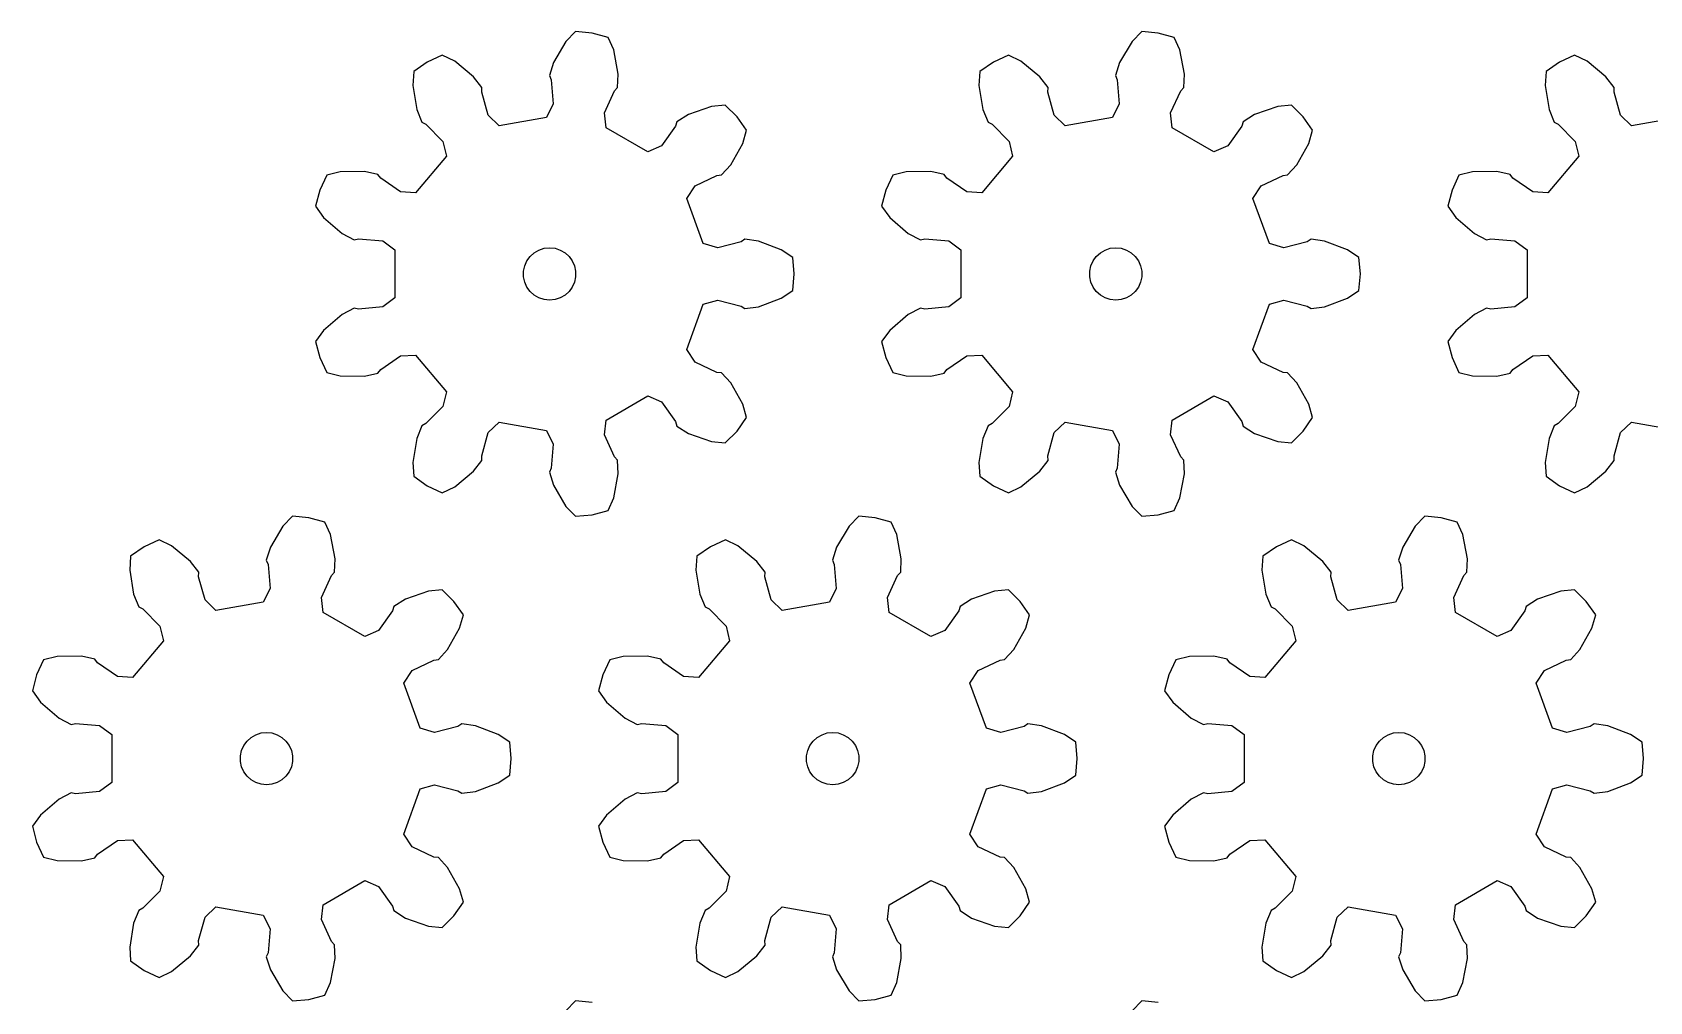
# Model space of a CAD drawing. Extents: x 0 to 189, y 0 to 222.
# Drawn here: x 0 to 92.6, y 111 to 166.5 of the extents above; entities that cross this region are included whole.
import ezdxf

# ---------------------------------------------------------------- set-up
doc = ezdxf.new("R2010")
doc.units = 0

msp = doc.modelspace()

# ---------------------------------------------------------------- linework, layer by layer
for p, q in [((30.55, 165.935), (29.834, 164.731)), ((31.101, 166.504), (30.55, 165.935)), ((32.044, 166.422), (31.101, 166.504)), ((32.958, 166.177), (32.044, 166.422)), ((33.281, 165.453), (32.958, 166.177)), ((62.961, 165.935), (62.246, 164.731)), ((63.512, 166.504), (62.961, 165.935)), ((64.456, 166.422), (63.512, 166.504)), ((65.37, 166.177), (64.456, 166.422)), ((65.693, 165.453), (65.37, 166.177)), ((23.467, 165.158), (22.609, 164.758)), ((24.18, 164.812), (23.467, 165.158)), ((25.264, 163.925), (24.18, 164.812)), ((33.542, 164.077), (33.281, 165.453)), ((55.879, 165.158), (55.021, 164.758)), ((56.591, 164.812), (55.879, 165.158)), ((57.676, 163.925), (56.591, 164.812)), ((65.954, 164.077), (65.693, 165.453)), ((88.29, 165.158), (87.432, 164.758)), ((89.003, 164.812), (88.29, 165.158)), ((90.087, 163.925), (89.003, 164.812)), ((21.834, 164.215), (21.777, 163.425)), ((22.609, 164.758), (21.834, 164.215)), ((25.738, 163.304), (25.264, 163.925)), ((29.834, 164.731), (29.601, 163.985)), ((29.601, 163.985), (29.701, 163.744)), ((33.507, 163.297), (33.542, 164.077)), ((54.245, 164.215), (54.189, 163.425)), ((55.021, 164.758), (54.245, 164.215)), ((58.15, 163.304), (57.676, 163.925)), ((62.246, 164.731), (62.012, 163.985)), ((62.012, 163.985), (62.113, 163.744)), ((65.918, 163.297), (65.954, 164.077)), ((86.657, 164.215), (86.601, 163.425)), ((87.432, 164.758), (86.657, 164.215)), ((90.562, 163.304), (90.087, 163.925)), ((21.777, 163.425), (22.003, 162.042)), ((25.727, 163.044), (25.738, 163.304)), ((26.092, 161.712), (25.727, 163.044)), ((29.701, 163.744), (29.813, 162.368)), ((32.753, 161.85), (33.33, 163.105)), ((33.33, 163.105), (33.507, 163.297)), ((54.189, 163.425), (54.415, 162.042)), ((58.138, 163.044), (58.15, 163.304)), ((58.503, 161.712), (58.138, 163.044)), ((62.113, 163.744), (62.225, 162.368)), ((65.165, 161.85), (65.741, 163.105)), ((65.741, 163.105), (65.918, 163.297)), ((86.601, 163.425), (86.827, 162.042)), ((90.55, 163.044), (90.562, 163.304)), ((90.915, 161.712), (90.55, 163.044)), ((22.003, 162.042), (22.304, 161.321)), ((29.813, 162.368), (29.428, 161.596)), ((38.883, 162.219), (37.561, 161.757)), ((39.671, 162.301), (38.883, 162.219)), ((40.341, 161.632), (39.671, 162.301)), ((54.415, 162.042), (54.715, 161.321)), ((62.225, 162.368), (61.839, 161.596)), ((71.295, 162.219), (69.973, 161.757)), ((72.083, 162.301), (71.295, 162.219)), ((72.752, 161.632), (72.083, 162.301)), ((86.827, 162.042), (87.127, 161.321)), ((22.304, 161.321), (22.535, 161.201)), ((22.535, 161.201), (23.506, 160.219)), ((26.718, 161.118), (26.092, 161.712)), ((29.428, 161.596), (26.718, 161.118)), ((32.852, 160.992), (32.753, 161.85)), ((36.903, 161.336), (36.825, 161.087)), ((37.561, 161.757), (36.903, 161.336)), ((40.884, 160.856), (40.341, 161.632)), ((54.715, 161.321), (54.947, 161.201)), ((54.947, 161.201), (55.918, 160.219)), ((59.13, 161.118), (58.503, 161.712)), ((61.839, 161.596), (59.13, 161.118)), ((65.263, 160.992), (65.165, 161.85)), ((69.315, 161.336), (69.237, 161.087)), ((69.973, 161.757), (69.315, 161.336)), ((73.295, 160.856), (72.752, 161.632)), ((87.127, 161.321), (87.359, 161.201)), ((87.359, 161.201), (88.329, 160.219)), ((91.541, 161.118), (90.915, 161.712)), ((94.251, 161.596), (91.541, 161.118)), ((23.506, 160.219), (23.707, 159.38)), ((35.235, 159.617), (32.852, 160.992)), ((36.825, 161.087), (36.026, 159.96)), ((40.666, 160.094), (40.884, 160.856)), ((55.918, 160.219), (56.119, 159.38)), ((67.646, 159.617), (65.263, 160.992)), ((69.237, 161.087), (68.438, 159.96)), ((73.078, 160.094), (73.295, 160.856)), ((88.329, 160.219), (88.53, 159.38)), ((23.707, 159.38), (21.938, 157.272)), ((36.026, 159.96), (35.235, 159.617)), ((39.981, 158.872), (40.666, 160.094)), ((56.119, 159.38), (54.35, 157.272)), ((68.438, 159.96), (67.646, 159.617)), ((72.393, 158.872), (73.078, 160.094)), ((88.53, 159.38), (86.762, 157.272)), ((17.62, 158.47), (16.851, 158.277)), ((19.02, 158.488), (17.62, 158.47)), ((19.783, 158.317), (19.02, 158.488)), ((39.452, 158.297), (39.981, 158.872)), ((50.032, 158.47), (49.263, 158.277)), ((51.432, 158.488), (50.032, 158.47)), ((52.194, 158.317), (51.432, 158.488)), ((71.864, 158.297), (72.393, 158.872)), ((82.443, 158.47), (81.674, 158.277)), ((83.844, 158.488), (82.443, 158.47)), ((84.606, 158.317), (83.844, 158.488)), ((16.451, 157.419), (16.206, 156.505)), ((16.851, 158.277), (16.451, 157.419)), ((19.941, 158.11), (19.783, 158.317)), ((21.077, 157.324), (19.941, 158.11)), ((37.47, 156.953), (37.945, 157.673)), ((37.945, 157.673), (39.193, 158.264)), ((39.193, 158.264), (39.452, 158.297)), ((48.863, 157.419), (48.617, 156.505)), ((49.263, 158.277), (48.863, 157.419)), ((52.353, 158.11), (52.194, 158.317)), ((53.489, 157.324), (52.353, 158.11)), ((69.881, 156.953), (70.357, 157.673)), ((70.357, 157.673), (71.605, 158.264)), ((71.605, 158.264), (71.864, 158.297)), ((81.274, 157.419), (81.029, 156.505)), ((81.674, 158.277), (81.274, 157.419)), ((84.764, 158.11), (84.606, 158.317)), ((85.9, 157.324), (84.764, 158.11)), ((16.206, 156.505), (16.671, 155.863)), ((21.938, 157.272), (21.077, 157.324)), ((38.411, 154.368), (37.47, 156.953)), ((48.617, 156.505), (49.083, 155.863)), ((54.35, 157.272), (53.489, 157.324)), ((70.822, 154.368), (69.881, 156.953)), ((81.029, 156.505), (81.494, 155.863)), ((86.762, 157.272), (85.9, 157.324)), ((16.671, 155.863), (17.733, 154.949)), ((49.083, 155.863), (50.144, 154.949)), ((81.494, 155.863), (82.556, 154.949)), ((17.733, 154.949), (18.426, 154.59)), ((18.426, 154.59), (18.681, 154.647)), ((18.681, 154.647), (20.056, 154.519)), ((50.144, 154.949), (50.838, 154.59)), ((50.838, 154.59), (51.093, 154.647)), ((51.093, 154.647), (52.468, 154.519)), ((82.556, 154.949), (83.249, 154.59)), ((83.249, 154.59), (83.504, 154.647)), ((83.504, 154.647), (84.879, 154.519)), ((20.056, 154.519), (20.749, 154.005)), ((20.749, 154.005), (20.749, 151.253)), ((28.497, 153.633), (28.73, 153.843)), ((28.73, 153.843), (29.002, 153.999)), ((29.002, 153.999), (29.3, 154.096)), ((29.3, 154.096), (29.612, 154.129)), ((29.612, 154.129), (29.924, 154.096)), ((29.924, 154.096), (30.222, 153.999)), ((30.222, 153.999), (30.494, 153.843)), ((30.494, 153.843), (30.727, 153.633)), ((39.238, 154.122), (38.411, 154.368)), ((40.574, 154.472), (39.238, 154.122)), ((40.794, 154.612), (40.574, 154.472)), ((41.568, 154.512), (40.794, 154.612)), ((42.878, 154.016), (41.568, 154.512)), ((43.535, 153.572), (42.878, 154.016)), ((52.468, 154.519), (53.161, 154.005)), ((53.161, 154.005), (53.161, 151.253)), ((60.909, 153.633), (61.142, 153.843)), ((61.142, 153.843), (61.413, 153.999)), ((61.413, 153.999), (61.712, 154.096)), ((61.712, 154.096), (62.024, 154.129)), ((62.024, 154.129), (62.335, 154.096)), ((62.335, 154.096), (62.634, 153.999)), ((62.634, 153.999), (62.905, 153.843)), ((62.905, 153.843), (63.138, 153.633)), ((71.65, 154.122), (70.822, 154.368)), ((72.985, 154.472), (71.65, 154.122)), ((73.205, 154.612), (72.985, 154.472)), ((73.98, 154.512), (73.205, 154.612)), ((75.29, 154.016), (73.98, 154.512)), ((75.947, 153.572), (75.29, 154.016)), ((84.879, 154.519), (85.573, 154.005)), ((85.573, 154.005), (85.573, 151.253)), ((28.12, 152.786), (28.185, 153.093)), ((28.12, 152.472), (28.12, 152.786)), ((28.185, 153.093), (28.313, 153.379)), ((28.313, 153.379), (28.497, 153.633)), ((30.727, 153.633), (30.911, 153.379)), ((30.911, 153.379), (31.038, 153.093)), ((31.038, 153.093), (31.104, 152.786)), ((31.104, 152.786), (31.104, 152.472)), ((43.617, 152.629), (43.535, 153.572)), ((60.532, 152.786), (60.597, 153.093)), ((60.532, 152.472), (60.532, 152.786)), ((60.597, 153.093), (60.724, 153.379)), ((60.724, 153.379), (60.909, 153.633)), ((63.138, 153.633), (63.323, 153.379)), ((63.323, 153.379), (63.45, 153.093)), ((63.45, 153.093), (63.515, 152.786)), ((63.515, 152.786), (63.515, 152.472)), ((76.029, 152.629), (75.947, 153.572)), ((28.185, 152.166), (28.12, 152.472)), ((28.313, 151.879), (28.185, 152.166)), ((28.497, 151.625), (28.313, 151.879)), ((30.911, 151.879), (30.727, 151.625)), ((31.038, 152.166), (30.911, 151.879)), ((31.104, 152.472), (31.038, 152.166)), ((43.535, 151.686), (43.617, 152.629)), ((60.597, 152.166), (60.532, 152.472)), ((60.724, 151.879), (60.597, 152.166)), ((60.909, 151.625), (60.724, 151.879)), ((63.323, 151.879), (63.138, 151.625)), ((63.45, 152.166), (63.323, 151.879)), ((63.515, 152.472), (63.45, 152.166)), ((75.947, 151.686), (76.029, 152.629)), ((20.749, 151.253), (20.056, 150.74)), ((28.73, 151.416), (28.497, 151.625)), ((29.002, 151.259), (28.73, 151.416)), ((29.3, 151.162), (29.002, 151.259)), ((29.612, 151.129), (29.3, 151.162)), ((29.924, 151.162), (29.612, 151.129)), ((30.222, 151.259), (29.924, 151.162)), ((30.494, 151.416), (30.222, 151.259)), ((30.727, 151.625), (30.494, 151.416)), ((38.411, 150.891), (39.238, 151.136)), ((39.238, 151.136), (40.574, 150.787)), ((41.568, 150.746), (42.878, 151.242)), ((42.878, 151.242), (43.535, 151.686)), ((53.161, 151.253), (52.468, 150.74)), ((61.142, 151.416), (60.909, 151.625)), ((61.413, 151.259), (61.142, 151.416)), ((61.712, 151.162), (61.413, 151.259)), ((62.024, 151.129), (61.712, 151.162)), ((62.335, 151.162), (62.024, 151.129)), ((62.634, 151.259), (62.335, 151.162)), ((62.905, 151.416), (62.634, 151.259)), ((63.138, 151.625), (62.905, 151.416)), ((70.822, 150.891), (71.65, 151.136)), ((71.65, 151.136), (72.985, 150.787)), ((73.98, 150.746), (75.29, 151.242)), ((75.29, 151.242), (75.947, 151.686)), ((85.573, 151.253), (84.879, 150.74)), ((17.733, 150.309), (16.671, 149.395)), ((18.426, 150.668), (17.733, 150.309)), ((18.681, 150.611), (18.426, 150.668)), ((20.056, 150.74), (18.681, 150.611)), ((37.47, 148.305), (38.411, 150.891)), ((40.574, 150.787), (40.794, 150.646)), ((40.794, 150.646), (41.568, 150.746)), ((50.144, 150.309), (49.083, 149.395)), ((50.838, 150.668), (50.144, 150.309)), ((51.093, 150.611), (50.838, 150.668)), ((52.468, 150.74), (51.093, 150.611)), ((69.881, 148.305), (70.822, 150.891)), ((72.985, 150.787), (73.205, 150.646)), ((73.205, 150.646), (73.98, 150.746)), ((82.556, 150.309), (81.494, 149.395)), ((83.249, 150.668), (82.556, 150.309)), ((83.504, 150.611), (83.249, 150.668)), ((84.879, 150.74), (83.504, 150.611)), ((16.671, 149.395), (16.206, 148.753)), ((49.083, 149.395), (48.617, 148.753)), ((81.494, 149.395), (81.029, 148.753)), ((16.206, 148.753), (16.451, 147.839)), ((37.945, 147.585), (37.47, 148.305)), ((48.617, 148.753), (48.863, 147.839)), ((70.357, 147.585), (69.881, 148.305)), ((81.029, 148.753), (81.274, 147.839)), ((16.451, 147.839), (16.851, 146.981)), ((19.941, 147.149), (21.077, 147.934)), ((21.077, 147.934), (21.938, 147.986)), ((21.938, 147.986), (23.707, 145.878)), ((39.193, 146.994), (37.945, 147.585)), ((48.863, 147.839), (49.263, 146.981)), ((52.353, 147.149), (53.489, 147.934)), ((53.489, 147.934), (54.35, 147.986)), ((54.35, 147.986), (56.119, 145.878)), ((71.605, 146.994), (70.357, 147.585)), ((81.274, 147.839), (81.674, 146.981)), ((84.764, 147.149), (85.9, 147.934)), ((85.9, 147.934), (86.762, 147.986)), ((86.762, 147.986), (88.53, 145.878)), ((16.851, 146.981), (17.62, 146.788)), ((17.62, 146.788), (19.02, 146.771)), ((19.02, 146.771), (19.783, 146.941)), ((19.783, 146.941), (19.941, 147.149)), ((39.452, 146.961), (39.193, 146.994)), ((39.981, 146.386), (39.452, 146.961)), ((40.666, 145.164), (39.981, 146.386)), ((49.263, 146.981), (50.032, 146.788)), ((50.032, 146.788), (51.432, 146.771)), ((51.432, 146.771), (52.194, 146.941)), ((52.194, 146.941), (52.353, 147.149)), ((71.864, 146.961), (71.605, 146.994)), ((72.393, 146.386), (71.864, 146.961)), ((73.078, 145.164), (72.393, 146.386)), ((81.674, 146.981), (82.443, 146.788)), ((82.443, 146.788), (83.844, 146.771)), ((83.844, 146.771), (84.606, 146.941)), ((84.606, 146.941), (84.764, 147.149)), ((23.707, 145.878), (23.506, 145.039)), ((32.852, 144.266), (35.235, 145.642)), ((35.235, 145.642), (36.026, 145.298)), ((56.119, 145.878), (55.918, 145.039)), ((65.263, 144.266), (67.646, 145.642)), ((67.646, 145.642), (68.438, 145.298)), ((88.53, 145.878), (88.329, 145.039)), ((23.506, 145.039), (22.535, 144.057)), ((36.026, 145.298), (36.825, 144.172)), ((40.884, 144.402), (40.666, 145.164)), ((55.918, 145.039), (54.947, 144.057)), ((68.438, 145.298), (69.237, 144.172)), ((73.295, 144.402), (73.078, 145.164)), ((88.329, 145.039), (87.359, 144.057)), ((22.304, 143.937), (22.003, 143.216)), ((22.535, 144.057), (22.304, 143.937)), ((25.727, 142.215), (26.092, 143.546)), ((26.092, 143.546), (26.718, 144.14)), ((26.718, 144.14), (29.428, 143.662)), ((29.428, 143.662), (29.813, 142.89)), ((32.753, 143.409), (32.852, 144.266)), ((36.825, 144.172), (36.903, 143.922)), ((36.903, 143.922), (37.561, 143.501)), ((39.671, 142.957), (40.341, 143.626)), ((40.341, 143.626), (40.884, 144.402)), ((54.715, 143.937), (54.415, 143.216)), ((54.947, 144.057), (54.715, 143.937)), ((58.138, 142.215), (58.503, 143.546)), ((58.503, 143.546), (59.13, 144.14)), ((59.13, 144.14), (61.839, 143.662)), ((61.839, 143.662), (62.225, 142.89)), ((65.165, 143.409), (65.263, 144.266)), ((69.237, 144.172), (69.315, 143.922)), ((69.315, 143.922), (69.973, 143.501)), ((72.083, 142.957), (72.752, 143.626)), ((72.752, 143.626), (73.295, 144.402)), ((87.127, 143.937), (86.827, 143.216)), ((87.359, 144.057), (87.127, 143.937)), ((90.55, 142.215), (90.915, 143.546)), ((90.915, 143.546), (91.541, 144.14)), ((91.541, 144.14), (94.251, 143.662)), ((22.003, 143.216), (21.777, 141.834)), ((29.813, 142.89), (29.701, 141.514)), ((33.33, 142.154), (32.753, 143.409)), ((37.561, 143.501), (38.883, 143.039)), ((38.883, 143.039), (39.671, 142.957)), ((54.415, 143.216), (54.189, 141.834)), ((62.225, 142.89), (62.113, 141.514)), ((65.741, 142.154), (65.165, 143.409)), ((69.973, 143.501), (71.295, 143.039)), ((71.295, 143.039), (72.083, 142.957)), ((86.827, 143.216), (86.601, 141.834)), ((21.777, 141.834), (21.834, 141.043)), ((25.264, 141.333), (25.738, 141.954)), ((25.738, 141.954), (25.727, 142.215)), ((33.507, 141.962), (33.33, 142.154)), ((33.542, 141.181), (33.507, 141.962)), ((54.189, 141.834), (54.245, 141.043)), ((57.676, 141.333), (58.15, 141.954)), ((58.15, 141.954), (58.138, 142.215)), ((65.918, 141.962), (65.741, 142.154)), ((65.954, 141.181), (65.918, 141.962)), ((86.601, 141.834), (86.657, 141.043)), ((90.087, 141.333), (90.562, 141.954)), ((90.562, 141.954), (90.55, 142.215)), ((21.834, 141.043), (22.609, 140.5)), ((24.18, 140.446), (25.264, 141.333)), ((29.701, 141.514), (29.601, 141.273)), ((29.601, 141.273), (29.834, 140.527)), ((33.281, 139.805), (33.542, 141.181)), ((54.245, 141.043), (55.021, 140.5)), ((56.591, 140.446), (57.676, 141.333)), ((62.113, 141.514), (62.012, 141.273)), ((62.012, 141.273), (62.246, 140.527)), ((65.693, 139.805), (65.954, 141.181)), ((86.657, 141.043), (87.432, 140.5)), ((89.003, 140.446), (90.087, 141.333)), ((22.609, 140.5), (23.467, 140.1)), ((23.467, 140.1), (24.18, 140.446)), ((29.834, 140.527), (30.55, 139.323)), ((55.021, 140.5), (55.879, 140.1)), ((55.879, 140.1), (56.591, 140.446)), ((62.246, 140.527), (62.961, 139.323)), ((87.432, 140.5), (88.29, 140.1)), ((88.29, 140.1), (89.003, 140.446)), ((30.55, 139.323), (31.101, 138.754)), ((32.044, 138.836), (32.958, 139.081)), ((32.958, 139.081), (33.281, 139.805)), ((62.961, 139.323), (63.512, 138.754)), ((64.456, 138.836), (65.37, 139.081)), ((65.37, 139.081), (65.693, 139.805)), ((14.344, 138.184), (13.628, 136.98)), ((14.895, 138.754), (14.344, 138.184)), ((15.838, 138.671), (14.895, 138.754)), ((16.753, 138.426), (15.838, 138.671)), ((17.076, 137.702), (16.753, 138.426)), ((31.101, 138.754), (32.044, 138.836)), ((46.755, 138.184), (46.04, 136.98)), ((47.307, 138.754), (46.755, 138.184)), ((48.25, 138.671), (47.307, 138.754)), ((49.164, 138.426), (48.25, 138.671)), ((49.487, 137.702), (49.164, 138.426)), ((63.512, 138.754), (64.456, 138.836)), ((79.167, 138.184), (78.452, 136.98)), ((79.718, 138.754), (79.167, 138.184)), ((80.661, 138.671), (79.718, 138.754)), ((81.576, 138.426), (80.661, 138.671)), ((81.899, 137.702), (81.576, 138.426)), ((7.261, 137.408), (6.403, 137.008)), ((7.974, 137.061), (7.261, 137.408)), ((9.058, 136.174), (7.974, 137.061)), ((17.336, 136.326), (17.076, 137.702)), ((39.673, 137.408), (38.815, 137.008)), ((40.386, 137.061), (39.673, 137.408)), ((41.47, 136.174), (40.386, 137.061)), ((49.748, 136.326), (49.487, 137.702)), ((72.085, 137.408), (71.227, 137.008)), ((72.797, 137.061), (72.085, 137.408)), ((73.882, 136.174), (72.797, 137.061)), ((82.16, 136.326), (81.899, 137.702)), ((5.628, 136.465), (5.572, 135.674)), ((6.403, 137.008), (5.628, 136.465)), ((9.533, 135.554), (9.058, 136.174)), ((13.628, 136.98), (13.395, 136.235)), ((13.395, 136.235), (13.495, 135.994)), ((17.301, 135.546), (17.336, 136.326)), ((38.039, 136.465), (37.983, 135.674)), ((38.815, 137.008), (38.039, 136.465)), ((41.944, 135.554), (41.47, 136.174)), ((46.04, 136.98), (45.806, 136.235)), ((45.806, 136.235), (45.907, 135.994)), ((49.712, 135.546), (49.748, 136.326)), ((70.451, 136.465), (70.395, 135.674)), ((71.227, 137.008), (70.451, 136.465)), ((74.356, 135.554), (73.882, 136.174)), ((78.452, 136.98), (78.218, 136.235)), ((78.218, 136.235), (78.318, 135.994)), ((82.124, 135.546), (82.16, 136.326)), ((5.572, 135.674), (5.797, 134.292)), ((9.521, 135.293), (9.533, 135.554)), ((9.886, 133.961), (9.521, 135.293)), ((13.495, 135.994), (13.607, 134.617)), ((16.548, 134.099), (17.124, 135.354)), ((17.124, 135.354), (17.301, 135.546)), ((37.983, 135.674), (38.209, 134.292)), ((41.932, 135.293), (41.944, 135.554)), ((42.297, 133.961), (41.932, 135.293)), ((45.907, 135.994), (46.019, 134.617)), ((48.959, 134.099), (49.536, 135.354)), ((49.536, 135.354), (49.712, 135.546)), ((70.395, 135.674), (70.621, 134.292)), ((74.344, 135.293), (74.356, 135.554)), ((74.709, 133.961), (74.344, 135.293)), ((78.318, 135.994), (78.431, 134.617)), ((81.371, 134.099), (81.947, 135.354)), ((81.947, 135.354), (82.124, 135.546)), ((5.797, 134.292), (6.098, 133.571)), ((13.607, 134.617), (13.222, 133.845)), ((22.677, 134.468), (21.355, 134.006)), ((23.466, 134.55), (22.677, 134.468)), ((24.135, 133.881), (23.466, 134.55)), ((38.209, 134.292), (38.509, 133.571)), ((46.019, 134.617), (45.634, 133.845)), ((55.089, 134.468), (53.767, 134.006)), ((55.877, 134.55), (55.089, 134.468)), ((56.547, 133.881), (55.877, 134.55)), ((70.621, 134.292), (70.921, 133.571)), ((78.431, 134.617), (78.045, 133.845)), ((87.501, 134.468), (86.178, 134.006)), ((88.289, 134.55), (87.501, 134.468)), ((88.958, 133.881), (88.289, 134.55)), ((6.098, 133.571), (6.329, 133.45)), ((6.329, 133.45), (7.3, 132.468)), ((10.512, 133.367), (9.886, 133.961)), ((13.222, 133.845), (10.512, 133.367)), ((16.646, 133.242), (16.548, 134.099)), ((20.619, 133.336), (19.82, 132.209)), ((20.697, 133.585), (20.619, 133.336)), ((21.355, 134.006), (20.697, 133.585)), ((24.678, 133.105), (24.135, 133.881)), ((38.509, 133.571), (38.741, 133.45)), ((38.741, 133.45), (39.712, 132.468)), ((42.924, 133.367), (42.297, 133.961)), ((45.634, 133.845), (42.924, 133.367)), ((49.058, 133.242), (48.959, 134.099)), ((53.031, 133.336), (52.232, 132.209)), ((53.109, 133.585), (53.031, 133.336)), ((53.767, 134.006), (53.109, 133.585)), ((57.09, 133.105), (56.547, 133.881)), ((70.921, 133.571), (71.153, 133.45)), ((71.153, 133.45), (72.124, 132.468)), ((75.336, 133.367), (74.709, 133.961)), ((78.045, 133.845), (75.336, 133.367)), ((81.469, 133.242), (81.371, 134.099)), ((85.442, 133.336), (84.644, 132.209)), ((85.52, 133.585), (85.442, 133.336)), ((86.178, 134.006), (85.52, 133.585)), ((89.501, 133.105), (88.958, 133.881)), ((7.3, 132.468), (7.501, 131.629)), ((19.029, 131.866), (16.646, 133.242)), ((24.46, 132.343), (24.678, 133.105)), ((39.712, 132.468), (39.913, 131.629)), ((51.44, 131.866), (49.058, 133.242)), ((56.872, 132.343), (57.09, 133.105)), ((72.124, 132.468), (72.324, 131.629)), ((83.852, 131.866), (81.469, 133.242)), ((89.284, 132.343), (89.501, 133.105)), ((7.501, 131.629), (5.733, 129.521)), ((19.82, 132.209), (19.029, 131.866)), ((23.775, 131.122), (24.46, 132.343)), ((39.913, 131.629), (38.144, 129.521)), ((52.232, 132.209), (51.44, 131.866)), ((56.187, 131.122), (56.872, 132.343)), ((72.324, 131.629), (70.556, 129.521)), ((84.644, 132.209), (83.852, 131.866)), ((88.599, 131.122), (89.284, 132.343)), ((1.414, 130.719), (0.645, 130.527)), ((2.815, 130.737), (1.414, 130.719)), ((3.577, 130.566), (2.815, 130.737)), ((3.735, 130.359), (3.577, 130.566)), ((23.246, 130.547), (23.775, 131.122)), ((33.826, 130.719), (33.057, 130.527)), ((35.226, 130.737), (33.826, 130.719)), ((35.989, 130.566), (35.226, 130.737)), ((36.147, 130.359), (35.989, 130.566)), ((55.658, 130.547), (56.187, 131.122)), ((66.237, 130.719), (65.468, 130.527)), ((67.638, 130.737), (66.237, 130.719)), ((68.4, 130.566), (67.638, 130.737)), ((68.559, 130.359), (68.4, 130.566)), ((88.07, 130.547), (88.599, 131.122)), ((0.245, 129.669), (0, 128.754)), ((0.645, 130.527), (0.245, 129.669)), ((4.871, 129.573), (3.735, 130.359)), ((21.264, 129.202), (21.739, 129.922)), ((21.739, 129.922), (22.988, 130.513)), ((22.988, 130.513), (23.246, 130.547)), ((32.657, 129.669), (32.412, 128.754)), ((33.057, 130.527), (32.657, 129.669)), ((37.283, 129.573), (36.147, 130.359)), ((53.675, 129.202), (54.151, 129.922)), ((54.151, 129.922), (55.399, 130.513)), ((55.399, 130.513), (55.658, 130.547)), ((65.068, 129.669), (64.823, 128.754)), ((65.468, 130.527), (65.068, 129.669)), ((69.694, 129.573), (68.559, 130.359)), ((86.087, 129.202), (86.563, 129.922)), ((86.563, 129.922), (87.811, 130.513)), ((87.811, 130.513), (88.07, 130.547)), ((0, 128.754), (0.465, 128.112)), ((5.733, 129.521), (4.871, 129.573)), ((22.205, 126.617), (21.264, 129.202)), ((32.412, 128.754), (32.877, 128.112)), ((38.144, 129.521), (37.283, 129.573)), ((54.616, 126.617), (53.675, 129.202)), ((64.823, 128.754), (65.289, 128.112)), ((70.556, 129.521), (69.694, 129.573)), ((87.028, 126.617), (86.087, 129.202)), ((0.465, 128.112), (1.527, 127.199)), ((32.877, 128.112), (33.938, 127.199)), ((65.289, 128.112), (66.35, 127.199)), ((1.527, 127.199), (2.22, 126.839)), ((2.22, 126.839), (2.475, 126.896)), ((2.475, 126.896), (3.85, 126.768)), ((24.588, 126.861), (24.368, 126.721)), ((25.362, 126.761), (24.588, 126.861)), ((33.938, 127.199), (34.632, 126.839)), ((34.632, 126.839), (34.887, 126.896)), ((34.887, 126.896), (36.262, 126.768)), ((56.999, 126.861), (56.78, 126.721)), ((57.774, 126.761), (56.999, 126.861)), ((66.35, 127.199), (67.044, 126.839)), ((67.044, 126.839), (67.298, 126.896)), ((67.298, 126.896), (68.673, 126.768)), ((89.411, 126.861), (89.191, 126.721)), ((90.186, 126.761), (89.411, 126.861)), ((3.85, 126.768), (4.543, 126.254)), ((4.543, 126.254), (4.543, 123.503)), ((12.291, 125.882), (12.524, 126.092)), ((12.524, 126.092), (12.796, 126.249)), ((12.796, 126.249), (13.094, 126.346)), ((13.094, 126.346), (13.406, 126.378)), ((13.406, 126.378), (13.718, 126.346)), ((13.718, 126.346), (14.016, 126.249)), ((14.016, 126.249), (14.288, 126.092)), ((14.288, 126.092), (14.521, 125.882)), ((23.032, 126.371), (22.205, 126.617)), ((24.368, 126.721), (23.032, 126.371)), ((26.672, 126.265), (25.362, 126.761)), ((27.329, 125.821), (26.672, 126.265)), ((36.262, 126.768), (36.955, 126.254)), ((36.955, 126.254), (36.955, 123.503)), ((44.703, 125.882), (44.936, 126.092)), ((44.936, 126.092), (45.208, 126.249)), ((45.208, 126.249), (45.506, 126.346)), ((45.506, 126.346), (45.818, 126.378)), ((45.818, 126.378), (46.13, 126.346)), ((46.13, 126.346), (46.428, 126.249)), ((46.428, 126.249), (46.699, 126.092)), ((46.699, 126.092), (46.932, 125.882)), ((55.444, 126.371), (54.616, 126.617)), ((56.78, 126.721), (55.444, 126.371)), ((59.084, 126.265), (57.774, 126.761)), ((59.741, 125.821), (59.084, 126.265)), ((68.673, 126.768), (69.367, 126.254)), ((69.367, 126.254), (69.367, 123.503)), ((77.115, 125.882), (77.348, 126.092)), ((77.348, 126.092), (77.619, 126.249)), ((77.619, 126.249), (77.917, 126.346)), ((77.917, 126.346), (78.229, 126.378)), ((78.229, 126.378), (78.541, 126.346)), ((78.541, 126.346), (78.839, 126.249)), ((78.839, 126.249), (79.111, 126.092)), ((79.111, 126.092), (79.344, 125.882)), ((87.855, 126.371), (87.028, 126.617)), ((89.191, 126.721), (87.855, 126.371)), ((91.496, 126.265), (90.186, 126.761)), ((92.152, 125.821), (91.496, 126.265)), ((11.914, 125.035), (11.979, 125.342)), ((11.914, 124.722), (11.914, 125.035)), ((11.979, 125.342), (12.107, 125.628)), ((12.107, 125.628), (12.291, 125.882)), ((14.521, 125.882), (14.705, 125.628)), ((14.705, 125.628), (14.833, 125.342)), ((14.833, 125.342), (14.898, 125.035)), ((14.898, 125.035), (14.898, 124.722)), ((27.412, 124.878), (27.329, 125.821)), ((44.326, 125.035), (44.391, 125.342)), ((44.326, 124.722), (44.326, 125.035)), ((44.391, 125.342), (44.519, 125.628)), ((44.519, 125.628), (44.703, 125.882)), ((46.932, 125.882), (47.117, 125.628)), ((47.117, 125.628), (47.244, 125.342)), ((47.244, 125.342), (47.309, 125.035)), ((47.309, 125.035), (47.309, 124.722)), ((59.823, 124.878), (59.741, 125.821)), ((76.738, 125.035), (76.803, 125.342)), ((76.738, 124.722), (76.738, 125.035)), ((76.803, 125.342), (76.93, 125.628)), ((76.93, 125.628), (77.115, 125.882)), ((79.344, 125.882), (79.528, 125.628)), ((79.528, 125.628), (79.656, 125.342)), ((79.656, 125.342), (79.721, 125.035)), ((79.721, 125.035), (79.721, 124.722)), ((92.235, 124.878), (92.152, 125.821)), ((11.979, 124.415), (11.914, 124.722)), ((12.107, 124.128), (11.979, 124.415)), ((12.291, 123.875), (12.107, 124.128)), ((14.705, 124.128), (14.521, 123.875)), ((14.833, 124.415), (14.705, 124.128)), ((14.898, 124.722), (14.833, 124.415)), ((27.329, 123.935), (27.412, 124.878)), ((44.391, 124.415), (44.326, 124.722)), ((44.519, 124.128), (44.391, 124.415)), ((44.703, 123.875), (44.519, 124.128)), ((47.117, 124.128), (46.932, 123.875)), ((47.244, 124.415), (47.117, 124.128)), ((47.309, 124.722), (47.244, 124.415)), ((59.741, 123.935), (59.823, 124.878)), ((76.803, 124.415), (76.738, 124.722)), ((76.93, 124.128), (76.803, 124.415)), ((77.115, 123.875), (76.93, 124.128)), ((79.528, 124.128), (79.344, 123.875)), ((79.656, 124.415), (79.528, 124.128)), ((79.721, 124.722), (79.656, 124.415)), ((92.152, 123.935), (92.235, 124.878)), ((4.543, 123.503), (3.85, 122.989)), ((12.524, 123.665), (12.291, 123.875)), ((12.796, 123.508), (12.524, 123.665)), ((13.094, 123.411), (12.796, 123.508)), ((13.406, 123.378), (13.094, 123.411)), ((13.718, 123.411), (13.406, 123.378)), ((14.016, 123.508), (13.718, 123.411)), ((14.288, 123.665), (14.016, 123.508)), ((14.521, 123.875), (14.288, 123.665)), ((22.205, 123.14), (23.032, 123.386)), ((23.032, 123.386), (24.368, 123.036)), ((25.362, 122.996), (26.672, 123.491)), ((26.672, 123.491), (27.329, 123.935)), ((36.955, 123.503), (36.262, 122.989)), ((44.936, 123.665), (44.703, 123.875)), ((45.208, 123.508), (44.936, 123.665)), ((45.506, 123.411), (45.208, 123.508)), ((45.818, 123.378), (45.506, 123.411)), ((46.13, 123.411), (45.818, 123.378)), ((46.428, 123.508), (46.13, 123.411)), ((46.699, 123.665), (46.428, 123.508)), ((46.932, 123.875), (46.699, 123.665)), ((54.616, 123.14), (55.444, 123.386)), ((55.444, 123.386), (56.78, 123.036)), ((57.774, 122.996), (59.084, 123.491)), ((59.084, 123.491), (59.741, 123.935)), ((69.367, 123.503), (68.673, 122.989)), ((77.348, 123.665), (77.115, 123.875)), ((77.619, 123.508), (77.348, 123.665)), ((77.917, 123.411), (77.619, 123.508)), ((78.229, 123.378), (77.917, 123.411)), ((78.541, 123.411), (78.229, 123.378)), ((78.839, 123.508), (78.541, 123.411)), ((79.111, 123.665), (78.839, 123.508)), ((79.344, 123.875), (79.111, 123.665)), ((87.028, 123.14), (87.855, 123.386)), ((87.855, 123.386), (89.191, 123.036)), ((90.186, 122.996), (91.496, 123.491)), ((91.496, 123.491), (92.152, 123.935)), ((1.527, 122.558), (0.465, 121.644)), ((2.22, 122.917), (1.527, 122.558)), ((2.475, 122.86), (2.22, 122.917)), ((3.85, 122.989), (2.475, 122.86)), ((21.264, 120.554), (22.205, 123.14)), ((24.368, 123.036), (24.588, 122.895)), ((24.588, 122.895), (25.362, 122.996)), ((33.938, 122.558), (32.877, 121.644)), ((34.632, 122.917), (33.938, 122.558)), ((34.887, 122.86), (34.632, 122.917)), ((36.262, 122.989), (34.887, 122.86)), ((53.675, 120.554), (54.616, 123.14)), ((56.78, 123.036), (56.999, 122.895)), ((56.999, 122.895), (57.774, 122.996)), ((66.35, 122.558), (65.289, 121.644)), ((67.044, 122.917), (66.35, 122.558)), ((67.298, 122.86), (67.044, 122.917)), ((68.673, 122.989), (67.298, 122.86)), ((86.087, 120.554), (87.028, 123.14)), ((89.191, 123.036), (89.411, 122.895)), ((89.411, 122.895), (90.186, 122.996)), ((0.465, 121.644), (0, 121.003)), ((32.877, 121.644), (32.412, 121.003)), ((65.289, 121.644), (64.823, 121.003)), ((0, 121.003), (0.245, 120.088)), ((21.739, 119.834), (21.264, 120.554)), ((32.412, 121.003), (32.657, 120.088)), ((54.151, 119.834), (53.675, 120.554)), ((64.823, 121.003), (65.068, 120.088)), ((86.563, 119.834), (86.087, 120.554)), ((0.245, 120.088), (0.645, 119.23)), ((3.735, 119.398), (4.871, 120.183)), ((4.871, 120.183), (5.733, 120.235)), ((5.733, 120.235), (7.501, 118.128)), ((22.988, 119.244), (21.739, 119.834)), ((32.657, 120.088), (33.057, 119.23)), ((36.147, 119.398), (37.283, 120.183)), ((37.283, 120.183), (38.144, 120.235)), ((38.144, 120.235), (39.913, 118.128)), ((55.399, 119.244), (54.151, 119.834)), ((65.068, 120.088), (65.468, 119.23)), ((68.559, 119.398), (69.694, 120.183)), ((69.694, 120.183), (70.556, 120.235)), ((70.556, 120.235), (72.324, 118.128)), ((87.811, 119.244), (86.563, 119.834)), ((0.645, 119.23), (1.414, 119.038)), ((1.414, 119.038), (2.815, 119.02)), ((2.815, 119.02), (3.577, 119.19)), ((3.577, 119.19), (3.735, 119.398)), ((23.246, 119.21), (22.988, 119.244)), ((23.775, 118.635), (23.246, 119.21)), ((24.46, 117.413), (23.775, 118.635)), ((33.057, 119.23), (33.826, 119.038)), ((33.826, 119.038), (35.226, 119.02)), ((35.226, 119.02), (35.989, 119.19)), ((35.989, 119.19), (36.147, 119.398)), ((55.658, 119.21), (55.399, 119.244)), ((56.187, 118.635), (55.658, 119.21)), ((56.872, 117.413), (56.187, 118.635)), ((65.468, 119.23), (66.237, 119.038)), ((66.237, 119.038), (67.638, 119.02)), ((67.638, 119.02), (68.4, 119.19)), ((68.4, 119.19), (68.559, 119.398)), ((88.07, 119.21), (87.811, 119.244)), ((88.599, 118.635), (88.07, 119.21)), ((89.284, 117.413), (88.599, 118.635)), ((7.501, 118.128), (7.3, 117.288)), ((16.646, 116.515), (19.029, 117.891)), ((19.029, 117.891), (19.82, 117.547)), ((39.913, 118.128), (39.712, 117.288)), ((49.058, 116.515), (51.44, 117.891)), ((51.44, 117.891), (52.232, 117.547)), ((72.324, 118.128), (72.124, 117.288)), ((81.469, 116.515), (83.852, 117.891)), ((83.852, 117.891), (84.644, 117.547)), ((7.3, 117.288), (6.329, 116.306)), ((19.82, 117.547), (20.619, 116.421)), ((24.678, 116.651), (24.46, 117.413)), ((39.712, 117.288), (38.741, 116.306)), ((52.232, 117.547), (53.031, 116.421)), ((57.09, 116.651), (56.872, 117.413)), ((72.124, 117.288), (71.153, 116.306)), ((84.644, 117.547), (85.442, 116.421)), ((89.501, 116.651), (89.284, 117.413)), ((6.098, 116.186), (5.797, 115.465)), ((6.329, 116.306), (6.098, 116.186)), ((9.521, 114.464), (9.886, 115.796)), ((9.886, 115.796), (10.512, 116.389)), ((10.512, 116.389), (13.222, 115.911)), ((13.222, 115.911), (13.607, 115.139)), ((16.548, 115.658), (16.646, 116.515)), ((20.619, 116.421), (20.697, 116.172)), ((20.697, 116.172), (21.355, 115.751)), ((21.355, 115.751), (22.677, 115.288)), ((23.466, 115.206), (24.135, 115.876)), ((24.135, 115.876), (24.678, 116.651)), ((38.509, 116.186), (38.209, 115.465)), ((38.741, 116.306), (38.509, 116.186)), ((41.932, 114.464), (42.297, 115.796)), ((42.297, 115.796), (42.924, 116.389)), ((42.924, 116.389), (45.634, 115.911)), ((45.634, 115.911), (46.019, 115.139)), ((48.959, 115.658), (49.058, 116.515)), ((53.031, 116.421), (53.109, 116.172)), ((53.109, 116.172), (53.767, 115.751)), ((53.767, 115.751), (55.089, 115.288)), ((55.877, 115.206), (56.547, 115.876)), ((56.547, 115.876), (57.09, 116.651)), ((70.921, 116.186), (70.621, 115.465)), ((71.153, 116.306), (70.921, 116.186)), ((74.344, 114.464), (74.709, 115.796)), ((74.709, 115.796), (75.336, 116.389)), ((75.336, 116.389), (78.045, 115.911)), ((78.045, 115.911), (78.431, 115.139)), ((81.371, 115.658), (81.469, 116.515)), ((85.442, 116.421), (85.52, 116.172)), ((85.52, 116.172), (86.178, 115.751)), ((86.178, 115.751), (87.501, 115.288)), ((88.289, 115.206), (88.958, 115.876)), ((88.958, 115.876), (89.501, 116.651)), ((5.797, 115.465), (5.572, 114.083)), ((13.607, 115.139), (13.495, 113.763)), ((17.124, 114.403), (16.548, 115.658)), ((22.677, 115.288), (23.466, 115.206)), ((38.209, 115.465), (37.983, 114.083)), ((46.019, 115.139), (45.907, 113.763)), ((49.536, 114.403), (48.959, 115.658)), ((55.089, 115.288), (55.877, 115.206)), ((70.621, 115.465), (70.395, 114.083)), ((78.431, 115.139), (78.318, 113.763)), ((81.947, 114.403), (81.371, 115.658)), ((87.501, 115.288), (88.289, 115.206)), ((5.572, 114.083), (5.628, 113.292)), ((9.058, 113.582), (9.533, 114.203)), ((9.533, 114.203), (9.521, 114.464)), ((17.301, 114.211), (17.124, 114.403)), ((17.336, 113.43), (17.301, 114.211)), ((37.983, 114.083), (38.039, 113.292)), ((41.47, 113.582), (41.944, 114.203)), ((41.944, 114.203), (41.932, 114.464)), ((49.712, 114.211), (49.536, 114.403)), ((49.748, 113.43), (49.712, 114.211)), ((70.395, 114.083), (70.451, 113.292)), ((73.882, 113.582), (74.356, 114.203)), ((74.356, 114.203), (74.344, 114.464)), ((82.124, 114.211), (81.947, 114.403)), ((82.16, 113.43), (82.124, 114.211)), ((5.628, 113.292), (6.403, 112.749)), ((7.974, 112.696), (9.058, 113.582)), ((13.495, 113.763), (13.395, 113.522)), ((13.395, 113.522), (13.628, 112.777)), ((17.076, 112.054), (17.336, 113.43)), ((38.039, 113.292), (38.815, 112.749)), ((40.386, 112.696), (41.47, 113.582)), ((45.907, 113.763), (45.806, 113.522)), ((45.806, 113.522), (46.04, 112.777)), ((49.487, 112.054), (49.748, 113.43)), ((70.451, 113.292), (71.227, 112.749)), ((72.797, 112.696), (73.882, 113.582)), ((78.318, 113.763), (78.218, 113.522)), ((78.218, 113.522), (78.452, 112.777)), ((81.899, 112.054), (82.16, 113.43)), ((6.403, 112.749), (7.261, 112.349)), ((7.261, 112.349), (7.974, 112.696)), ((13.628, 112.777), (14.344, 111.573)), ((16.753, 111.331), (17.076, 112.054)), ((38.815, 112.749), (39.673, 112.349)), ((39.673, 112.349), (40.386, 112.696)), ((46.04, 112.777), (46.755, 111.573)), ((49.164, 111.331), (49.487, 112.054)), ((71.227, 112.749), (72.085, 112.349)), ((72.085, 112.349), (72.797, 112.696)), ((78.452, 112.777), (79.167, 111.573)), ((81.576, 111.331), (81.899, 112.054)), ((14.344, 111.573), (14.895, 111.003)), ((15.838, 111.085), (16.753, 111.331)), ((46.755, 111.573), (47.307, 111.003)), ((48.25, 111.085), (49.164, 111.331)), ((79.167, 111.573), (79.718, 111.003)), ((80.661, 111.085), (81.576, 111.331)), ((14.895, 111.003), (15.838, 111.085)), ((31.101, 111.003), (30.55, 110.433)), ((32.044, 110.92), (31.101, 111.003)), ((47.307, 111.003), (48.25, 111.085)), ((63.512, 111.003), (62.961, 110.433)), ((64.456, 110.92), (63.512, 111.003)), ((79.718, 111.003), (80.661, 111.085))]:
    msp.add_line(p, q)

doc.saveas('drawing.dxf')
